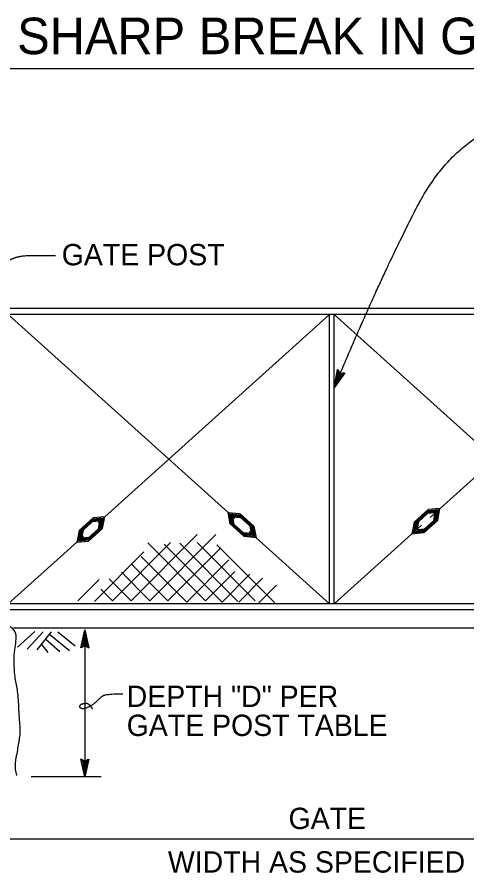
# Model space of a CAD drawing. Extents: x -893 to 867, y -474 to 712.
# Drawn here: x -128.7 to 19.2, y 91.6 to 372.8 of the extents above; entities that cross this region are included whole.
import ezdxf

# ---------------------------------------------------------------- set-up
doc = ezdxf.new("R2010")
doc.units = 0
for name, color, linetype in [('56 Stage 3 Anno', 7, 'Continuous'), ('57 Undefined', 7, 'Continuous'), ('59 Sndwall Anno', 7, 'Continuous'), ('60 Nongeo Data', 7, 'Continuous')]:
    doc.layers.add(name, color=color, linetype=linetype)

msp = doc.modelspace()

# ---------------------------------------------------------------- linework, layer by layer
at = {"layer": '56 Stage 3 Anno'}
for p, q in [((-106.39, 171.51), (-106.39, 123.15)), ((-101.02, 123.15), (-124.08, 123.15)), ((-137.69, 102.8), (87.52, 102.8))]:
    msp.add_line(p, q, dxfattribs=at)
for points in [[(-20.89, 255.96), (-24.39, 251.02), (-23.32, 256.98), (-23.08, 256.65), (-23.87, 252.29), (-21.3, 255.9), (-21.7, 255.85), (-23.34, 253.53), (-22.84, 256.32), (-22.6, 255.99), (-22.81, 254.78), (-22.1, 255.79), (-22.42, 255.74), (-23.32, 256.98), (-22.42, 255.74)], [(-107.71, 165.61), (-106.39, 171.51), (-105.08, 165.61), (-105.43, 165.82), (-106.39, 170.15), (-107.36, 165.82), (-107.01, 166.03), (-106.39, 168.8), (-105.78, 166.03), (-106.13, 166.24), (-106.39, 167.44), (-106.66, 166.23), (-106.39, 166.4), (-105.08, 165.61), (-106.39, 166.4)], [(-105.07, 129.05), (-106.39, 123.15), (-107.7, 129.05), (-107.35, 128.84), (-106.39, 124.52), (-105.42, 128.84), (-105.77, 128.64), (-106.39, 125.87), (-107, 128.63), (-106.65, 128.42), (-106.39, 127.23), (-106.12, 128.43), (-106.39, 128.26), (-107.7, 129.05), (-106.39, 128.26)]]:
    msp.add_lwpolyline(points, close=True, dxfattribs=at)
for points in [[(-24.39, 251.02), (-9.83, 285.83), (15.09, 334.24), (37.23, 339.85)], [(-139.16, 282.7), (-135.02, 289.7), (-132.72, 292.39), (-128.81, 294.08), (-124.59, 294.61), (-116.07, 294.46)], [(-93.94, 150.41), (-99.45, 150.3), (-101.23, 149.37), (-103.57, 146.91), (-106.77, 145.38), (-108.26, 145.91), (-107.85, 147.1), (-106.39, 147.33), (-105.54, 147.39), (-104.8, 146.72), (-104.02, 145.72), (-104.02, 145.38)]]:
    msp.add_open_spline(points, degree=2, dxfattribs=at)
at = {"layer": '57 Undefined'}
msp.add_line((-315.58, 355.91), (155.85, 355.91), dxfattribs=at)
at = {"layer": '59 Sndwall Anno'}
for p, q in [((-91.18, 181.06), (-69.47, 202.78)), ((-85.01, 181.06), (-63.3, 202.78)), ((-97.35, 181.06), (-78.25, 200.17)), ((-66.74, 181.06), (-85.72, 200.05)), ((-61.28, 180.59), (-80.38, 199.69)), ((-56.06, 180.83), (-75.16, 199.93)), ((-50.36, 181.06), (-69.47, 200.17)), ((-103.29, 180.83), (-87.03, 197.08)), ((-79.08, 181.06), (-61.75, 198.39)), ((-43.95, 180.35), (-63.06, 199.46)), ((-72.91, 180.59), (-87.86, 195.54)), ((-72.91, 180.59), (-59.02, 194.47)), ((-79.08, 181.06), (-91.06, 193.05)), ((-85.01, 181.06), (-94.39, 190.44)), ((-66.74, 181.06), (-57.12, 190.67)), ((-61.28, 180.59), (-52.14, 189.73)), ((-55.82, 180.59), (-47.99, 188.42)), ((-108.74, 181.06), (-101.74, 188.06)), ((-91.18, 181.06), (-98.42, 188.3)), ((-49.17, 180.35), (-43.36, 186.16)), ((-97.35, 181.06), (-101.15, 184.86)), ((-122.88, 170.93), (-128.58, 165.85)), ((-120.14, 170.89), (-125.43, 165.13)), ((-117.47, 170.89), (-122.17, 164.91)), ((-117.93, 169.99), (-111.49, 164.69)), ((-115.28, 170.86), (-109.64, 166.22)), ((-120.67, 166.62), (-118.61, 164.09)), ((-119.11, 168.34), (-114.71, 164.33))]:
    msp.add_line(p, q, dxfattribs=at)
msp.add_spline([(-128.85, 123.63), (-129.19, 125.71), (-129, 129.55), (-128.72, 130.86), (-128.35, 133.2), (-127.69, 137.5), (-127.97, 142.46), (-128.16, 146.3), (-128.35, 149.38), (-128.63, 151.81), (-129.38, 156.21), (-129.66, 161.36), (-129.47, 165.01), (-129.16, 170.19), (-137.66, 174.98)], degree=3, dxfattribs=at)
at = {"layer": '60 Nongeo Data'}
for p, q in [((83.34, 277.05), (-133.66, 277.05)), ((81.34, 275.05), (-131.66, 275.05)), ((-131.66, 275.05), (-57.1, 208.07)), ((-25.91, 275.05), (-102.09, 206.61)), ((-25.91, 180.05), (-25.91, 275.05)), ((-24.41, 180.05), (-24.41, 275.05)), ((-24.41, 275.05), (47.92, 210.08)), ((81.34, 275.05), (7.15, 208.4)), ((6.54, 211), (1.94, 206.86)), ((9.94, 210.95), (6.47, 210.62)), ((10.39, 211.36), (6.54, 211)), ((9.25, 207.53), (9.94, 210.95)), ((9.63, 207.57), (10.39, 211.36)), ((-103.71, 208.25), (-108.32, 204.1)), ((-100.32, 208.19), (-103.79, 207.87)), ((-99.86, 208.61), (-103.71, 208.25)), ((-101, 204.78), (-100.32, 208.19)), ((-100.62, 204.82), (-99.86, 208.61)), ((-58.58, 206.27), (-59.33, 210.06)), ((-59.33, 210.06), (-55.48, 209.71)), ((-58.19, 206.23), (-58.87, 209.64)), ((-58.87, 209.64), (-55.41, 209.32)), ((-57.85, 206.19), (-58.46, 209.26)), ((-58.46, 209.26), (-55.34, 208.97)), ((-57.54, 206.16), (-58.09, 208.92)), ((-58.09, 208.92), (-55.28, 208.66)), ((-57.26, 206.13), (-57.75, 208.62)), ((-57.75, 208.62), (-55.23, 208.38)), ((-55.48, 209.71), (-50.88, 205.56)), ((-55.41, 209.32), (-51.26, 205.59)), ((-55.34, 208.97), (-51.61, 205.61)), ((-55.28, 208.66), (-51.92, 205.64)), ((-55.23, 208.38), (-52.21, 205.66)), ((6.47, 210.62), (2.32, 206.89)), ((6.41, 210.28), (2.67, 206.92)), ((6.35, 209.97), (2.99, 206.95)), ((6.3, 209.7), (3.27, 206.98)), ((8.82, 209.93), (6.3, 209.7)), ((9.15, 210.23), (6.35, 209.97)), ((9.52, 210.57), (6.41, 210.28)), ((8.33, 207.44), (8.82, 209.93)), ((8.6, 207.47), (9.15, 210.23)), ((8.91, 207.5), (9.52, 210.57)), ((-103.79, 207.87), (-107.93, 204.14)), ((-103.86, 207.53), (-107.59, 204.17)), ((-103.92, 207.22), (-107.28, 204.2)), ((-103.98, 206.94), (-107, 204.22)), ((-101.45, 207.18), (-103.98, 206.94)), ((-101.11, 207.48), (-103.92, 207.22)), ((-100.74, 207.82), (-103.86, 207.53)), ((-101.95, 204.69), (-101.45, 207.18)), ((-101.67, 204.72), (-101.11, 207.48)), ((-101.35, 204.75), (-100.74, 207.82)), ((-53.97, 202.12), (-58.58, 206.27)), ((-54.05, 202.5), (-58.19, 206.23)), ((-54.12, 202.83), (-57.85, 206.19)), ((-54.18, 203.13), (-57.54, 206.16)), ((-54.23, 203.41), (-57.26, 206.13)), ((-52.21, 205.66), (-51.71, 203.17)), ((-51.92, 205.64), (-51.37, 202.88)), ((-51.61, 205.61), (-51, 202.54)), ((-51.26, 205.59), (-50.58, 202.18)), ((-50.88, 205.56), (-50.12, 201.77)), ((4.36, 205.9), (-24.41, 180.05)), ((1.94, 206.86), (1.18, 203.07)), ((2.32, 206.89), (1.64, 203.48)), ((2.67, 206.92), (2.06, 203.85)), ((2.99, 206.95), (2.44, 204.19)), ((3.27, 206.98), (2.78, 204.49)), ((5.03, 203.42), (9.63, 207.57)), ((5.11, 203.8), (9.25, 207.53)), ((5.18, 204.14), (8.91, 207.5)), ((5.24, 204.45), (8.6, 207.47)), ((5.3, 204.72), (8.33, 207.44)), ((-108.32, 204.1), (-109.07, 200.31)), ((-107.93, 204.14), (-108.62, 200.73)), ((-107.59, 204.17), (-108.2, 201.1)), ((-107.28, 204.2), (-107.83, 201.43)), ((-107, 204.22), (-107.5, 201.73)), ((-105.23, 200.67), (-100.62, 204.82)), ((-105.15, 201.05), (-101, 204.78)), ((-105.08, 201.39), (-101.35, 204.75)), ((-105.02, 201.69), (-101.67, 204.72)), ((-104.97, 201.97), (-101.95, 204.69)), ((-51.71, 203.17), (-54.23, 203.41)), ((-51.37, 202.88), (-54.18, 203.13)), ((-51, 202.54), (-54.12, 202.83)), ((-50.58, 202.18), (-54.05, 202.5)), ((-52.34, 203.8), (-25.91, 180.05)), ((1.18, 203.07), (5.03, 203.42)), ((1.64, 203.48), (5.11, 203.8)), ((2.06, 203.85), (5.18, 204.14)), ((2.44, 204.19), (5.24, 204.45)), ((2.78, 204.49), (5.3, 204.72)), ((-106.9, 202.29), (-131.66, 180.05)), ((-109.07, 200.31), (-105.23, 200.67)), ((-108.62, 200.73), (-105.15, 201.05)), ((-108.2, 201.1), (-105.08, 201.39)), ((-107.83, 201.43), (-105.02, 201.69)), ((-107.5, 201.73), (-104.97, 201.97)), ((-50.12, 201.77), (-53.97, 202.12)), ((81.34, 180.05), (-131.66, 180.05)), ((83.34, 178.05), (-133.66, 178.05)), ((79.16, 172.05), (-129.91, 172.05))]:
    msp.add_line(p, q, dxfattribs=at)

# ---------------------------------------------------------------- texts
at = {"layer": '57 Undefined'}
for s, height, p in [('CHAIN LINK FENCE ON SHARP BREAK IN GRADE', 12, (-310.59, 360.61)), ('GATE POST', 7, (-114.03, 291.25)), ('DEPTH "D" PER', 7, (-92.66, 146.15)), ('GATE POST TABLE ', 7, (-92.66, 136.62)), ('GATE', 7, (-39.42, 106.05)), ('WIDTH AS SPECIFIED', 7, (-79.11, 91.74))]:
    msp.add_text(s, height=height, dxfattribs=at).set_placement(p)

doc.saveas('drawing.dxf')
